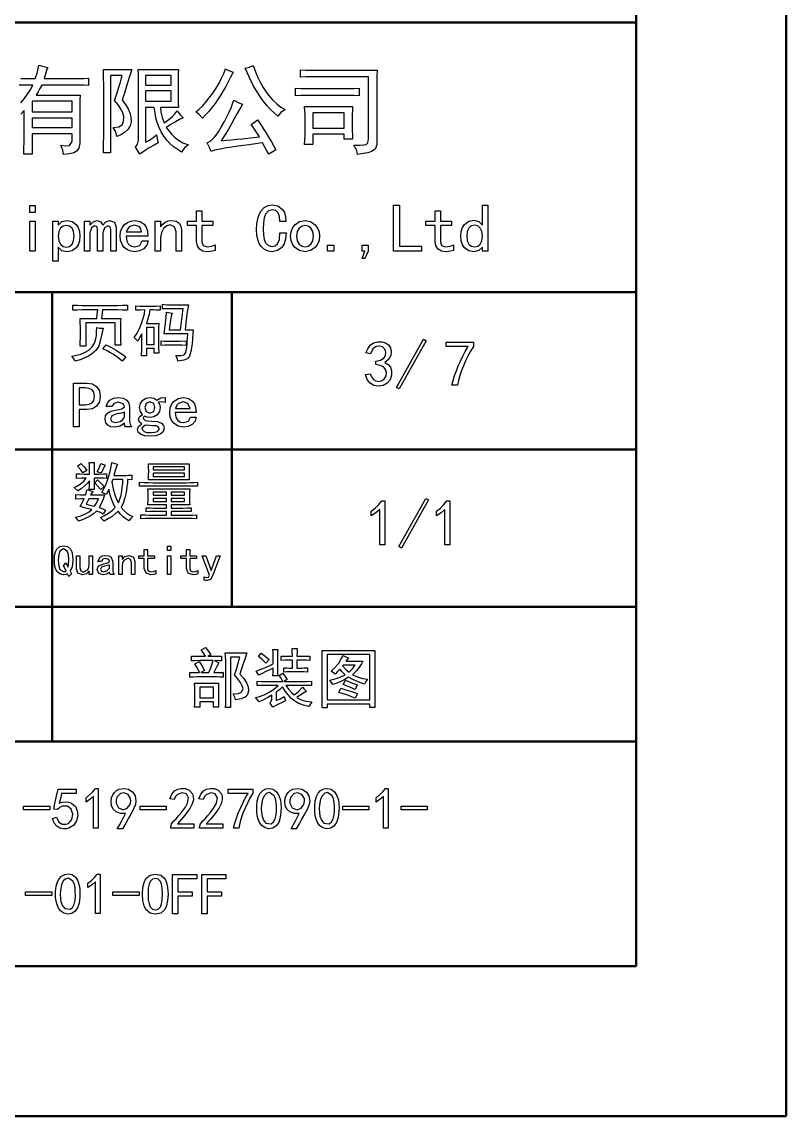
# Model space of a CAD drawing. Extents: x 0 to 1189, y 0 to 841.
# Drawn here: x 1137.9 to 1188.9, y -0.1 to 73 of the extents above; entities that cross this region are included whole.
import ezdxf

# ---------------------------------------------------------------- set-up
doc = ezdxf.new("R2010")
doc.units = 0

msp = doc.modelspace()

# ---------------------------------------------------------------- linework, layer by layer
at = {"color": 7, "lineweight": 50}
for p, q in [((1188.931, -0.097), (1188.931, 840.903)), ((1178.931, 9.903), (1178.931, 830.903)), ((1178.931, 72.903), (908.931, 72.903)), ((1178.931, 72.903), (1178.931, 9.903)), ((1178.931, 54.903), (908.931, 54.903)), ((1139.931, 33.903), (1139.931, 54.903)), ((1151.931, 33.903), (1151.931, 54.903)), ((1100.931, 44.403), (1178.931, 44.403)), ((1178.931, 33.903), (1100.931, 33.903)), ((1139.931, 33.903), (1139.931, 24.903)), ((1178.931, 24.903), (1100.931, 24.903)), ((1178.931, 9.903), (29.931, 9.903)), ((908.931, 9.903), (1178.931, 9.903)), ((1188.931, -0.097), (-0.069, -0.097))]:
    msp.add_line(p, q, dxfattribs=at)
at = {"color": 7, "lineweight": 25}
for points in [[(1137.835, 69.163), (1138.807, 69.163), (1138.923, 69.535), (1139, 69.834), (1139.037, 70.058), (1139.382, 69.969), (1139.65, 69.905), (1139.588, 69.788), (1139.503, 69.541), (1139.395, 69.163), (1141.466, 69.163), (1141.758, 69.166), (1142.057, 69.175), (1142.361, 69.189), (1142.361, 68.703), (1142.065, 68.717), (1141.792, 68.726), (1141.542, 68.729), (1139.241, 68.729), (1139.119, 68.507), (1138.991, 68.285), (1138.858, 68.064), (1141.798, 68.064), (1141.787, 67.752), (1141.779, 67.457), (1141.774, 67.177), (1141.773, 66.913), (1141.773, 64.842), (1141.721, 64.532), (1141.568, 64.318), (1141.38, 64.22), (1141.091, 64.148), (1140.699, 64.101), (1140.641, 64.395), (1140.52, 64.714), (1140.852, 64.682), (1141.082, 64.689), (1141.261, 64.97), (1141.261, 65.481), (1138.602, 65.481), (1138.602, 64.126), (1138.04, 64.126), (1138.054, 64.533), (1138.062, 64.899), (1138.065, 65.226), (1138.065, 67.041), (1137.848, 66.802)], [(1137.851, 67.55), (1138.064, 67.813), (1138.269, 68.097), (1138.465, 68.402), (1138.653, 68.729), (1137.733, 68.729)]]:
    msp.add_lwpolyline(points, dxfattribs=at)
for points in [[(1145.245, 69.777), (1145.099, 69.301), (1144.969, 68.879), (1144.855, 68.511), (1144.756, 68.197), (1144.673, 67.937), (1144.605, 67.731), (1144.834, 67.431), (1145.008, 67.143), (1145.128, 66.869), (1145.194, 66.606), (1145.203, 66.285), (1145.131, 66.004), (1144.976, 65.763), (1144.765, 65.564), (1144.522, 65.41), (1144.248, 65.303), (1144.177, 65.616), (1144.017, 65.891), (1144.395, 65.935), (1144.605, 66.07), (1144.695, 66.303), (1144.708, 66.645), (1144.66, 66.86), (1144.542, 67.108), (1144.353, 67.39), (1144.094, 67.706), (1144.245, 68.141), (1144.372, 68.524), (1144.475, 68.856), (1144.552, 69.138), (1144.605, 69.368), (1143.839, 69.368), (1143.839, 64.203), (1143.353, 64.203), (1143.364, 64.559), (1143.372, 64.913), (1143.377, 65.263), (1143.378, 65.609), (1143.378, 68.601), (1143.377, 68.847), (1143.372, 69.125), (1143.364, 69.435), (1143.353, 69.777)], [(1148.364, 69.777), (1148.353, 69.524), (1148.345, 69.227), (1148.34, 68.885), (1148.339, 68.499), (1148.34, 68.123), (1148.345, 67.789), (1148.353, 67.497), (1148.364, 67.246), (1147.162, 67.246), (1147.191, 66.916), (1147.276, 66.575), (1147.418, 66.223), (1147.722, 66.436), (1147.968, 66.638), (1148.156, 66.832), (1148.287, 67.016), (1148.485, 66.747), (1148.671, 66.555), (1148.428, 66.428), (1148.16, 66.274), (1147.865, 66.095), (1147.546, 65.891), (1147.736, 65.646), (1147.932, 65.425), (1148.134, 65.226), (1148.37, 65.047), (1148.668, 64.885), (1149.029, 64.74), (1148.76, 64.542), (1148.569, 64.254), (1148.279, 64.447), (1148.022, 64.641), (1147.799, 64.837), (1147.61, 65.034), (1147.394, 65.312), (1147.206, 65.619), (1147.047, 65.955), (1146.947, 66.232), (1146.865, 66.539), (1146.8, 66.877), (1146.753, 67.246), (1146.165, 67.246), (1146.165, 64.919), (1146.429, 65.064), (1146.677, 65.226), (1146.907, 65.405), (1146.945, 65.156), (1147.009, 64.868), (1146.744, 64.721), (1146.408, 64.535), (1146.066, 64.331), (1145.782, 64.126), (1145.66, 64.344), (1145.5, 64.587), (1145.628, 64.778), (1145.705, 65.047), (1145.705, 68.652), (1145.703, 68.914), (1145.699, 69.189), (1145.691, 69.477), (1145.679, 69.777)], [(1152.012, 69.598), (1151.849, 69.264), (1151.685, 68.945), (1151.52, 68.639), (1151.353, 68.348), (1151.185, 68.071), (1151.015, 67.808), (1150.809, 67.512), (1150.602, 67.235), (1150.392, 66.98), (1150.18, 66.745), (1149.967, 66.53), (1149.756, 66.773), (1149.532, 66.939), (1149.749, 67.12), (1149.97, 67.336), (1150.195, 67.586), (1150.424, 67.872), (1150.657, 68.192), (1150.879, 68.527), (1151.074, 68.859), (1151.243, 69.186), (1151.385, 69.509), (1151.501, 69.828), (1151.718, 69.707)], [(1153.342, 70.033), (1153.505, 69.616), (1153.673, 69.234), (1153.843, 68.888), (1154.018, 68.578), (1154.196, 68.303), (1154.377, 68.064), (1154.653, 67.754), (1154.93, 67.489), (1155.209, 67.268), (1155.489, 67.092), (1155.189, 66.894), (1155.004, 66.658), (1154.754, 66.876), (1154.518, 67.106), (1154.294, 67.348), (1154.083, 67.601), (1153.885, 67.865), (1153.7, 68.141), (1153.526, 68.423), (1153.364, 68.706), (1153.214, 68.991), (1153.075, 69.277), (1152.947, 69.565), (1152.83, 69.854), (1153.099, 69.924)], [(1161.632, 69.726), (1161.618, 69.365), (1161.609, 69.033), (1161.606, 68.729), (1161.606, 64.74), (1161.507, 64.462), (1161.261, 64.293), (1161.015, 64.22), (1160.704, 64.156), (1160.328, 64.101), (1160.264, 64.369), (1160.072, 64.714), (1160.459, 64.72), (1160.731, 64.737), (1160.89, 64.766), (1161.005, 64.887), (1161.044, 65.149), (1161.044, 69.291), (1157.515, 69.291), (1157.2, 69.288), (1156.868, 69.28), (1156.518, 69.266), (1156.518, 69.751), (1156.865, 69.737), (1157.189, 69.729), (1157.49, 69.726)], [(1147.878, 68.729), (1147.878, 69.368), (1146.165, 69.368), (1146.165, 68.729)], [(1147.878, 67.655), (1147.878, 68.345), (1146.165, 68.345), (1146.165, 67.655)], [(1159.535, 68.499), (1159.782, 68.501), (1160.081, 68.51), (1160.43, 68.524), (1160.43, 68.013), (1160.095, 68.027), (1159.805, 68.035), (1159.561, 68.038), (1157.183, 68.038), (1156.856, 68.035), (1156.524, 68.027), (1156.186, 68.013), (1156.186, 68.524), (1156.524, 68.51), (1156.856, 68.501), (1157.183, 68.499)], [(1141.261, 66.939), (1141.261, 67.655), (1138.602, 67.655), (1138.602, 66.939)], [(1153.776, 65.277), (1153.623, 65.527), (1153.435, 65.8), (1153.214, 66.095), (1153.45, 66.249), (1153.648, 66.402), (1153.837, 66.122), (1154.019, 65.843), (1154.195, 65.565), (1154.364, 65.29), (1154.569, 64.947), (1154.739, 64.653), (1154.876, 64.408), (1154.614, 64.261), (1154.39, 64.126), (1154.276, 64.345), (1154.14, 64.592), (1153.981, 64.868), (1153.512, 64.805), (1153.084, 64.747), (1152.698, 64.694), (1152.353, 64.647), (1152.049, 64.604), (1151.786, 64.567), (1151.565, 64.535), (1151.14, 64.464), (1150.803, 64.388), (1150.555, 64.305), (1150.446, 64.574), (1150.273, 64.868), (1150.523, 65.008), (1150.759, 65.226), (1150.888, 65.389), (1151.044, 65.622), (1151.227, 65.926), (1151.437, 66.3), (1151.605, 66.619), (1151.752, 66.922), (1151.877, 67.208), (1151.981, 67.478), (1152.063, 67.731), (1152.402, 67.546), (1152.651, 67.45), (1152.531, 67.259), (1152.396, 67.033), (1152.245, 66.772), (1152.079, 66.477), (1151.897, 66.146), (1151.677, 65.75), (1151.491, 65.43), (1151.339, 65.187), (1151.219, 65.021), (1151.56, 65.052), (1151.908, 65.084), (1152.265, 65.118), (1152.63, 65.155), (1153.004, 65.193), (1153.386, 65.234)], [(1159.995, 67.297), (1159.981, 67.053), (1159.973, 66.797), (1159.97, 66.53), (1159.97, 65.967), (1159.973, 65.692), (1159.981, 65.41), (1159.995, 65.124), (1159.433, 65.124), (1159.433, 65.456), (1157.336, 65.456), (1157.336, 64.766), (1156.774, 64.766), (1156.802, 65.061), (1156.819, 65.334), (1156.825, 65.584), (1156.825, 66.53), (1156.819, 66.763), (1156.802, 67.018), (1156.774, 67.297)], [(1141.261, 65.891), (1141.261, 66.53), (1138.602, 66.53), (1138.602, 65.891)], [(1159.433, 65.865), (1159.433, 66.888), (1157.336, 66.888), (1157.336, 65.865)], [(1138.806, 60.223), (1138.448, 60.223), (1138.448, 60.688), (1138.806, 60.688)], [(1155.554, 58.863), (1155.514, 58.453), (1155.418, 58.131), (1155.267, 57.896), (1154.972, 57.682), (1154.623, 57.61), (1154.351, 57.649), (1154.106, 57.765), (1153.889, 57.959), (1153.756, 58.16), (1153.661, 58.413), (1153.604, 58.719), (1153.585, 59.078), (1153.603, 59.471), (1153.659, 59.811), (1153.751, 60.098), (1153.88, 60.33), (1154.096, 60.559), (1154.35, 60.696), (1154.641, 60.742), (1155.001, 60.668), (1155.294, 60.447), (1155.436, 60.223), (1155.517, 59.946), (1155.536, 59.615), (1155.142, 59.615), (1155.111, 59.959), (1155.017, 60.205), (1154.86, 60.353), (1154.641, 60.402), (1154.384, 60.328), (1154.185, 60.107), (1154.09, 59.865), (1154.033, 59.534), (1154.015, 59.113), (1154.033, 58.727), (1154.09, 58.425), (1154.185, 58.21), (1154.379, 58.015), (1154.623, 57.95), (1154.811, 57.997), (1154.981, 58.138), (1155.102, 58.413), (1155.142, 58.863)], [(1164.58, 57.646), (1162.719, 57.646), (1162.719, 60.706), (1163.13, 60.706), (1163.13, 57.986), (1164.58, 57.986)], [(1169.021, 57.646), (1168.663, 57.646), (1168.663, 57.914), (1168.413, 57.682), (1168.073, 57.61), (1167.742, 57.675), (1167.464, 57.869), (1167.325, 58.071), (1167.242, 58.331), (1167.214, 58.648), (1167.242, 58.966), (1167.325, 59.229), (1167.464, 59.436), (1167.742, 59.637), (1168.073, 59.704), (1168.413, 59.623), (1168.663, 59.382), (1168.663, 60.706), (1169.021, 60.706)], [(1150.812, 57.699), (1150.606, 57.637), (1150.293, 57.61), (1150.002, 57.655), (1149.774, 57.789), (1149.626, 58.004), (1149.577, 58.29), (1149.577, 59.364), (1148.969, 59.364), (1148.969, 59.65), (1149.577, 59.65), (1149.577, 60.348), (1149.935, 60.348), (1149.935, 59.65), (1150.669, 59.65), (1150.669, 59.364), (1149.935, 59.364), (1149.935, 58.272), (1150.007, 58.031), (1150.275, 57.932), (1150.597, 57.968), (1150.812, 58.057)], [(1166.732, 57.699), (1166.526, 57.637), (1166.213, 57.61), (1165.922, 57.655), (1165.694, 57.789), (1165.546, 58.004), (1165.497, 58.29), (1165.497, 59.364), (1164.888, 59.364), (1164.888, 59.65), (1165.497, 59.65), (1165.497, 60.348), (1165.855, 60.348), (1165.855, 59.65), (1166.589, 59.65), (1166.589, 59.364), (1165.855, 59.364), (1165.855, 58.272), (1165.927, 58.031), (1166.195, 57.932), (1166.517, 57.968), (1166.732, 58.057)], [(1138.806, 57.646), (1138.448, 57.646), (1138.448, 59.65), (1138.806, 59.65)], [(1141.79, 58.648), (1141.762, 58.33), (1141.679, 58.067), (1141.54, 57.861), (1141.262, 57.659), (1140.931, 57.592), (1140.591, 57.673), (1140.341, 57.914), (1140.341, 56.984), (1139.983, 56.984), (1139.983, 59.65), (1140.341, 59.65), (1140.341, 59.382), (1140.591, 59.615), (1140.931, 59.686), (1141.262, 59.621), (1141.54, 59.427), (1141.679, 59.225), (1141.762, 58.965)], [(1141.397, 58.648), (1141.363, 58.95), (1141.262, 59.176), (1141.095, 59.317), (1140.86, 59.364), (1140.661, 59.317), (1140.493, 59.176), (1140.379, 58.95), (1140.341, 58.648), (1140.379, 58.344), (1140.493, 58.111), (1140.661, 57.963), (1140.86, 57.914), (1141.095, 57.963), (1141.262, 58.111), (1141.363, 58.344)], [(1144.203, 57.646), (1143.845, 57.646), (1143.845, 59.095), (1143.809, 59.274), (1143.666, 59.346), (1143.433, 59.212), (1143.326, 58.863), (1143.326, 57.646), (1142.968, 57.646), (1142.968, 59.095), (1142.932, 59.274), (1142.789, 59.346), (1142.556, 59.212), (1142.449, 58.863), (1142.449, 57.646), (1142.091, 57.646), (1142.091, 59.65), (1142.449, 59.65), (1142.449, 59.382), (1142.664, 59.606), (1142.932, 59.686), (1143.174, 59.606), (1143.308, 59.382), (1143.514, 59.606), (1143.773, 59.686), (1144.096, 59.57), (1144.203, 59.239)], [(1146.335, 58.326), (1146.245, 58.035), (1146.049, 57.807), (1145.776, 57.659), (1145.458, 57.61), (1145.188, 57.641), (1144.953, 57.733), (1144.751, 57.887), (1144.597, 58.095), (1144.504, 58.349), (1144.474, 58.648), (1144.504, 58.947), (1144.597, 59.201), (1144.751, 59.409), (1144.953, 59.563), (1145.188, 59.655), (1145.458, 59.686), (1145.8, 59.626), (1146.075, 59.444), (1146.21, 59.249), (1146.29, 58.983), (1146.317, 58.648), (1144.867, 58.648), (1144.91, 58.312), (1145.037, 58.093), (1145.228, 57.972), (1145.458, 57.932), (1145.78, 58.031), (1145.941, 58.326)], [(1145.905, 58.934), (1145.847, 59.147), (1145.744, 59.283), (1145.422, 59.382), (1145.1, 59.283), (1144.975, 59.147), (1144.885, 58.934)], [(1148.569, 57.646), (1148.211, 57.646), (1148.211, 58.934), (1148.103, 59.274), (1147.817, 59.4), (1147.591, 59.339), (1147.378, 59.158), (1147.224, 58.887), (1147.173, 58.559), (1147.173, 57.646), (1146.815, 57.646), (1146.815, 59.65), (1147.173, 59.65), (1147.173, 59.274), (1147.322, 59.449), (1147.486, 59.579), (1147.68, 59.659), (1147.924, 59.686), (1148.206, 59.641), (1148.407, 59.507), (1148.528, 59.306), (1148.569, 59.06)], [(1157.785, 58.648), (1157.753, 58.358), (1157.658, 58.107), (1157.499, 57.896), (1157.186, 57.682), (1156.819, 57.61), (1156.452, 57.682), (1156.139, 57.896), (1155.979, 58.107), (1155.884, 58.358), (1155.852, 58.648), (1155.884, 58.938), (1155.979, 59.189), (1156.139, 59.4), (1156.452, 59.615), (1156.819, 59.686), (1157.186, 59.615), (1157.499, 59.4), (1157.658, 59.189), (1157.753, 58.938)], [(1157.391, 58.648), (1157.347, 58.961), (1157.213, 59.185), (1157.025, 59.319), (1156.819, 59.364), (1156.613, 59.319), (1156.425, 59.185), (1156.291, 58.961), (1156.246, 58.648), (1156.291, 58.335), (1156.425, 58.111), (1156.613, 57.977), (1156.819, 57.932), (1157.025, 57.977), (1157.213, 58.111), (1157.347, 58.335)], [(1168.663, 58.648), (1168.625, 58.952), (1168.511, 59.185), (1168.344, 59.333), (1168.144, 59.382), (1167.91, 59.333), (1167.742, 59.185), (1167.641, 58.952), (1167.607, 58.648), (1167.641, 58.346), (1167.742, 58.12), (1167.91, 57.979), (1168.144, 57.932), (1168.344, 57.979), (1168.511, 58.12), (1168.625, 58.346)], [(1158.738, 57.646), (1158.326, 57.646), (1158.326, 58.04), (1158.738, 58.04)], [(1161.038, 57.646), (1160.805, 57.163), (1160.626, 57.163), (1160.805, 57.646), (1160.626, 57.646), (1160.626, 58.04), (1161.038, 58.04)], [(1148.5, 52.392), (1148.671, 53.806), (1147.886, 53.806), (1147.592, 53.802), (1147.29, 53.789), (1147.29, 54.096), (1147.592, 54.071), (1147.886, 54.062), (1149.028, 54.062), (1148.992, 53.848), (1148.952, 53.574), (1148.908, 53.24), (1148.859, 52.846), (1148.807, 52.392), (1149.352, 52.392), (1149.32, 52.14), (1149.293, 51.761), (1149.271, 51.473), (1149.24, 51.2), (1149.199, 50.943), (1149.107, 50.634), (1148.969, 50.457), (1148.728, 50.365), (1148.33, 50.312), (1148.287, 50.5), (1148.193, 50.687), (1148.556, 50.687), (1148.756, 50.721), (1148.858, 50.872), (1148.926, 51.224), (1148.957, 51.524), (1148.979, 51.822), (1148.994, 52.119), (1147.409, 52.119), (1147.458, 52.492), (1147.503, 52.86), (1147.539, 53.22), (1147.563, 53.568), (1147.938, 53.5), (1147.876, 53.297), (1147.827, 53.031), (1147.786, 52.722), (1147.75, 52.392)], [(1144.291, 54.028), (1144.598, 54.032), (1144.973, 54.045), (1144.973, 53.704), (1144.598, 53.717), (1144.291, 53.721), (1143.303, 53.721), (1143.234, 53.142), (1144.513, 53.142), (1144.5, 52.886), (1144.496, 52.63), (1144.496, 51.931), (1144.5, 51.654), (1144.513, 51.369), (1144.138, 51.369), (1144.138, 52.869), (1142.178, 52.869), (1142.178, 51.301), (1141.803, 51.301), (1141.815, 51.599), (1141.82, 51.88), (1141.82, 52.596), (1141.815, 52.877), (1141.803, 53.142), (1142.911, 53.142), (1142.945, 53.423), (1142.979, 53.721), (1141.922, 53.721), (1141.607, 53.717), (1141.308, 53.704), (1141.308, 54.045), (1141.649, 54.032), (1141.922, 54.028)], [(1146.625, 53.977), (1146.872, 53.981), (1147.136, 53.994), (1147.136, 53.704), (1146.885, 53.717), (1146.71, 53.721), (1146.455, 53.721), (1146.4, 53.439), (1146.326, 53.138), (1146.233, 52.818), (1147.051, 52.818), (1147.038, 52.545), (1147.034, 52.306), (1147.034, 51.488), (1147.038, 51.215), (1147.051, 50.84), (1146.744, 50.84), (1146.744, 51.147), (1146.233, 51.147), (1146.233, 50.653), (1145.909, 50.653), (1145.922, 51.037), (1145.926, 51.335), (1145.926, 52.136), (1145.798, 51.902), (1145.653, 51.642), (1145.415, 51.88), (1145.606, 52.167), (1145.771, 52.483), (1145.909, 52.826), (1146.017, 53.164), (1146.091, 53.463), (1146.131, 53.721), (1145.824, 53.717), (1145.517, 53.704), (1145.517, 53.994), (1145.803, 53.981), (1146.046, 53.977)], [(1143.337, 52.494), (1143.262, 52.225), (1143.209, 51.931), (1143.147, 51.627), (1143.047, 51.326), (1142.866, 51.037), (1142.561, 50.764), (1142.356, 50.635), (1142.107, 50.514), (1141.815, 50.401), (1141.479, 50.295), (1141.376, 50.457), (1141.24, 50.636), (1141.57, 50.7), (1141.854, 50.78), (1142.092, 50.875), (1142.382, 51.045), (1142.604, 51.25), (1142.759, 51.497), (1142.851, 51.795), (1142.884, 52.022), (1142.904, 52.272), (1142.911, 52.545), (1143.111, 52.507)], [(1146.744, 51.42), (1146.744, 52.545), (1146.233, 52.545), (1146.233, 51.42)], [(1143.541, 51.386), (1143.848, 51.226), (1144.155, 51.054), (1144.369, 50.924), (1144.602, 50.773), (1144.854, 50.602), (1144.734, 50.461), (1144.615, 50.312), (1144.317, 50.546), (1144.036, 50.738), (1143.835, 50.858), (1143.596, 50.988), (1143.32, 51.13)], [(1148.227, 51.642), (1148.492, 51.646), (1148.875, 51.659), (1148.875, 51.352), (1148.585, 51.361), (1148.33, 51.367), (1148.108, 51.369), (1147.665, 51.369), (1147.456, 51.365), (1147.205, 51.352), (1147.205, 51.659), (1147.413, 51.646), (1147.665, 51.642)], [(1160.851, 49.403), (1161.157, 49.454), (1161.247, 49.252), (1161.379, 49.087), (1161.552, 48.981), (1161.763, 48.951), (1161.969, 49.002), (1162.129, 49.139), (1162.227, 49.33), (1162.248, 49.548), (1162.195, 49.752), (1162.069, 49.906), (1161.858, 50.014), (1161.549, 50.085), (1161.549, 50.306), (1161.858, 50.37), (1162.069, 50.494), (1162.187, 50.671), (1162.214, 50.894), (1162.15, 51.107), (1161.993, 51.252), (1161.782, 51.314), (1161.558, 51.278), (1161.351, 51.116), (1161.192, 50.801), (1160.885, 50.852), (1161.006, 51.133), (1161.166, 51.363), (1161.377, 51.525), (1161.652, 51.602), (1161.939, 51.6), (1162.189, 51.525), (1162.385, 51.384), (1162.513, 51.184), (1162.566, 50.943), (1162.538, 50.681), (1162.406, 50.426), (1162.146, 50.204), (1162.357, 50.076), (1162.513, 49.897), (1162.598, 49.661), (1162.598, 49.36), (1162.502, 49.06), (1162.299, 48.823), (1162.027, 48.672), (1161.72, 48.627), (1161.417, 48.683), (1161.157, 48.832), (1160.961, 49.073)], [(1164.904, 51.67), (1163.097, 48.448), (1162.927, 48.551), (1164.734, 51.772)], [(1166.622, 48.697), (1166.706, 49.021), (1166.804, 49.344), (1166.917, 49.667), (1167.044, 49.989), (1167.185, 50.31), (1167.341, 50.631), (1167.511, 50.951), (1167.696, 51.271), (1166.23, 51.271), (1166.23, 51.578), (1168.053, 51.578), (1168.053, 51.288), (1167.862, 50.965), (1167.687, 50.641), (1167.529, 50.317), (1167.389, 49.993), (1167.265, 49.669), (1167.159, 49.345), (1167.069, 49.021), (1166.997, 48.697)], [(1143.143, 47.953), (1143.084, 47.587), (1142.905, 47.306), (1142.619, 47.127), (1142.24, 47.067), (1141.746, 47.067), (1141.746, 45.925), (1141.354, 45.925), (1141.354, 48.84), (1142.24, 48.84), (1142.619, 48.78), (1142.905, 48.601), (1143.084, 48.32)], [(1142.751, 47.953), (1142.713, 48.226), (1142.598, 48.397), (1142.406, 48.486), (1142.138, 48.516), (1141.746, 48.516), (1141.746, 47.391), (1142.138, 47.391), (1142.406, 47.421), (1142.598, 47.51), (1142.713, 47.681)], [(1145.234, 45.925), (1144.825, 45.925), (1144.774, 46.019), (1144.757, 46.164), (1144.467, 45.959), (1144.109, 45.891), (1143.858, 45.925), (1143.649, 46.027), (1143.509, 46.193), (1143.462, 46.419), (1143.504, 46.649), (1143.632, 46.828), (1143.849, 46.956), (1144.161, 47.033), (1144.384, 47.071), (1144.578, 47.118), (1144.757, 47.255), (1144.68, 47.459), (1144.348, 47.561), (1144.05, 47.485), (1143.922, 47.272), (1143.547, 47.272), (1143.626, 47.517), (1143.794, 47.706), (1144.039, 47.828), (1144.348, 47.868), (1144.676, 47.826), (1144.911, 47.698), (1145.051, 47.493), (1145.098, 47.22), (1145.098, 46.283), (1145.132, 46.095)], [(1147.481, 47.544), (1147.251, 47.587), (1147.021, 47.561), (1147.106, 47.434), (1147.14, 47.203), (1147.091, 46.939), (1146.944, 46.726), (1146.725, 46.586), (1146.458, 46.539), (1146.279, 46.564), (1146.1, 46.624), (1146.032, 46.556), (1146.015, 46.47), (1146.134, 46.343), (1146.301, 46.311), (1146.561, 46.3), (1146.976, 46.266), (1147.234, 46.164), (1147.368, 46.01), (1147.413, 45.823), (1147.347, 45.586), (1147.149, 45.422), (1146.861, 45.326), (1146.526, 45.294), (1146.126, 45.324), (1145.845, 45.414), (1145.678, 45.554), (1145.623, 45.738), (1145.708, 45.942), (1145.93, 46.113), (1145.768, 46.24), (1145.708, 46.436), (1145.785, 46.615), (1145.964, 46.743), (1145.828, 46.948), (1145.776, 47.203), (1145.826, 47.468), (1145.973, 47.681), (1146.192, 47.821), (1146.458, 47.868), (1146.723, 47.826), (1146.919, 47.698), (1147.191, 47.843), (1147.481, 47.868)], [(1146.799, 47.203), (1146.714, 47.476), (1146.458, 47.578), (1146.203, 47.476), (1146.117, 47.203), (1146.203, 46.931), (1146.458, 46.828), (1146.714, 46.931)], [(1149.555, 46.573), (1149.47, 46.296), (1149.282, 46.078), (1149.022, 45.938), (1148.72, 45.891), (1148.347, 45.957), (1148.047, 46.155), (1147.9, 46.353), (1147.812, 46.595), (1147.782, 46.88), (1147.812, 47.165), (1147.9, 47.406), (1148.047, 47.604), (1148.347, 47.802), (1148.72, 47.868), (1149.046, 47.811), (1149.308, 47.638), (1149.436, 47.452), (1149.513, 47.199), (1149.538, 46.88), (1148.157, 46.88), (1148.198, 46.56), (1148.319, 46.351), (1148.5, 46.236), (1148.72, 46.198), (1149.027, 46.291), (1149.18, 46.573)], [(1149.146, 47.152), (1148.993, 47.485), (1148.686, 47.578), (1148.379, 47.485), (1148.26, 47.355), (1148.174, 47.152)], [(1144.757, 46.556), (1144.757, 46.897), (1144.561, 46.837), (1144.246, 46.777), (1143.913, 46.658), (1143.837, 46.453), (1143.913, 46.274), (1144.144, 46.198), (1144.476, 46.283), (1144.636, 46.394)], [(1147.089, 45.789), (1147.012, 45.925), (1146.878, 45.976), (1146.629, 45.993), (1146.441, 46.002), (1146.169, 46.027), (1145.981, 45.908), (1145.93, 45.772), (1146.066, 45.601), (1146.254, 45.55), (1146.544, 45.533), (1146.793, 45.552), (1146.961, 45.61)], [(1142.426, 42.764), (1142.424, 43.033), (1142.418, 43.294), (1142.409, 43.548), (1142.749, 43.548), (1142.74, 43.302), (1142.734, 43.041), (1142.732, 42.764), (1143.081, 42.766), (1143.354, 42.772), (1143.551, 42.781), (1143.551, 42.474), (1143.354, 42.484), (1143.081, 42.49), (1142.732, 42.491), (1142.734, 42.187), (1142.74, 41.931), (1142.749, 41.724), (1142.409, 41.724), (1142.421, 41.993), (1142.426, 42.321), (1142.302, 42.165), (1142.102, 41.972), (1141.872, 41.782), (1141.659, 41.639), (1141.403, 41.861), (1141.582, 41.946), (1141.812, 42.099), (1142.038, 42.291), (1142.204, 42.491), (1141.872, 42.487), (1141.556, 42.474), (1141.556, 42.781), (1141.782, 42.772), (1142.071, 42.766)], [(1141.846, 43.48), (1142.063, 43.241), (1142.238, 43.003), (1141.982, 42.849), (1141.833, 43.08), (1141.624, 43.293)], [(1143.482, 43.361), (1143.346, 43.105), (1143.21, 42.815), (1142.937, 42.918), (1143.069, 43.169), (1143.193, 43.48)], [(1144.301, 43.429), (1144.215, 43.199), (1144.151, 42.996), (1144.062, 42.679), (1144.846, 42.679), (1145.034, 42.683), (1145.255, 42.696), (1145.255, 42.389), (1144.965, 42.406), (1144.955, 42.189), (1144.924, 41.902), (1144.872, 41.545), (1144.793, 41.171), (1144.682, 40.833), (1144.539, 40.531), (1144.72, 40.337), (1144.923, 40.165), (1145.129, 40.026), (1145.323, 39.935), (1145.153, 39.785), (1145.051, 39.645), (1144.854, 39.773), (1144.676, 39.918), (1144.505, 40.088), (1144.335, 40.293), (1144.141, 40.103), (1143.934, 39.943), (1143.693, 39.792), (1143.397, 39.628), (1143.159, 39.866), (1143.423, 39.99), (1143.704, 40.156), (1143.96, 40.344), (1144.147, 40.531), (1144.03, 40.778), (1143.917, 41.043), (1143.813, 41.358), (1143.721, 41.759), (1143.653, 41.601), (1143.551, 41.401), (1143.261, 41.537), (1143.391, 41.781), (1143.508, 42.035), (1143.612, 42.301), (1143.704, 42.577), (1143.804, 42.935), (1143.878, 43.259), (1143.926, 43.548), (1144.122, 43.476)], [(1149.087, 43.446), (1149.074, 43.199), (1149.07, 42.969), (1149.074, 42.713), (1149.087, 42.389), (1146.36, 42.389), (1146.372, 42.713), (1146.377, 42.969), (1146.372, 43.199), (1146.36, 43.446)], [(1148.763, 43.037), (1148.763, 43.241), (1146.683, 43.241), (1146.683, 43.037)], [(1142.971, 42.372), (1143.188, 42.151), (1143.397, 41.929), (1143.176, 41.724), (1142.958, 41.984), (1142.784, 42.185)], [(1143.926, 42.236), (1144.01, 41.771), (1144.109, 41.384), (1144.223, 41.072), (1144.352, 40.838), (1144.453, 41.1), (1144.53, 41.365), (1144.582, 41.631), (1144.617, 41.895), (1144.642, 42.153), (1144.659, 42.406), (1143.994, 42.406)], [(1148.763, 42.594), (1148.763, 42.815), (1146.683, 42.815), (1146.683, 42.594)], [(1142.647, 41.605), (1142.494, 41.384), (1143.431, 41.384), (1143.346, 41.099), (1143.227, 40.815), (1143.073, 40.531), (1143.316, 40.433), (1143.499, 40.344), (1143.346, 40.088), (1143.154, 40.19), (1142.886, 40.293), (1142.684, 40.11), (1142.421, 39.939), (1142.096, 39.778), (1141.71, 39.628), (1141.488, 39.884), (1141.857, 39.986), (1142.161, 40.105), (1142.402, 40.241), (1142.579, 40.395), (1142.28, 40.471), (1142.018, 40.539), (1141.795, 40.599), (1141.914, 40.804), (1142.068, 41.111), (1141.842, 41.107), (1141.505, 41.094), (1141.505, 41.401), (1141.833, 41.388), (1142.17, 41.384), (1142.272, 41.724), (1142.46, 41.66)], [(1148.882, 42.185), (1149.148, 42.196), (1149.398, 42.207), (1149.632, 42.219), (1149.632, 41.946), (1149.279, 41.959), (1148.899, 41.963), (1146.667, 41.963), (1146.362, 41.961), (1146.06, 41.955), (1145.763, 41.946), (1145.763, 42.219), (1146.06, 42.207), (1146.362, 42.196), (1146.667, 42.185)], [(1149.121, 41.776), (1149.108, 41.537), (1149.104, 41.23), (1149.108, 40.94), (1149.121, 40.719), (1147.877, 40.719), (1147.877, 40.497), (1148.661, 40.497), (1148.942, 40.501), (1149.206, 40.514), (1149.206, 40.259), (1148.951, 40.271), (1148.661, 40.276), (1147.877, 40.276), (1147.877, 40.02), (1149.036, 40.02), (1149.308, 40.024), (1149.581, 40.037), (1149.581, 39.781), (1149.308, 39.794), (1149.036, 39.798), (1146.411, 39.798), (1146.147, 39.794), (1145.865, 39.781), (1145.865, 40.037), (1146.155, 40.033), (1146.411, 40.02), (1147.57, 40.02), (1147.57, 40.276), (1146.718, 40.276), (1146.462, 40.267), (1146.206, 40.241), (1146.206, 40.514), (1146.47, 40.501), (1146.718, 40.497), (1147.57, 40.497), (1147.57, 40.719), (1146.326, 40.719), (1146.338, 41.004), (1146.343, 41.281), (1146.338, 41.541), (1146.326, 41.776)], [(1142.204, 40.753), (1142.447, 40.693), (1142.766, 40.616), (1142.899, 40.825), (1143.022, 41.111), (1142.391, 41.111), (1142.302, 40.936)], [(1147.57, 41.349), (1147.57, 41.554), (1146.667, 41.554), (1146.667, 41.349)], [(1147.57, 40.94), (1147.57, 41.128), (1146.667, 41.128), (1146.667, 40.94)], [(1148.78, 41.349), (1148.78, 41.554), (1147.877, 41.554), (1147.877, 41.349)], [(1148.78, 40.94), (1148.78, 41.128), (1147.877, 41.128), (1147.877, 40.94)], [(1161.801, 40.394), (1161.55, 40.177), (1161.239, 39.968), (1161.239, 40.292), (1161.506, 40.497), (1161.739, 40.724), (1161.938, 40.974), (1162.142, 40.974), (1162.142, 38.042), (1161.801, 38.042)], [(1165.06, 41.042), (1163.254, 37.821), (1163.083, 37.923), (1164.89, 41.144)], [(1166.146, 40.394), (1165.895, 40.177), (1165.583, 39.968), (1165.583, 40.292), (1165.85, 40.497), (1166.083, 40.724), (1166.282, 40.974), (1166.487, 40.974), (1166.487, 38.042), (1166.146, 38.042)], [(1141.31, 37.015), (1141.3, 36.77), (1141.271, 36.566), (1141.144, 36.273), (1141.232, 36.107), (1141.055, 35.918), (1140.955, 36.107), (1140.844, 36.057), (1140.7, 36.04), (1140.443, 36.097), (1140.246, 36.267), (1140.154, 36.451), (1140.099, 36.701), (1140.08, 37.015), (1140.099, 37.329), (1140.154, 37.576), (1140.246, 37.757), (1140.443, 37.924), (1140.7, 37.979), (1140.957, 37.924), (1141.149, 37.757), (1141.238, 37.576), (1141.292, 37.329)], [(1141.044, 37.015), (1141.019, 37.4), (1140.944, 37.624), (1140.7, 37.769), (1140.451, 37.624), (1140.372, 37.4), (1140.346, 37.015), (1140.372, 36.629), (1140.451, 36.4), (1140.7, 36.251), (1140.8, 36.267), (1140.867, 36.306), (1140.689, 36.649), (1140.844, 36.838), (1141, 36.539), (1141.033, 36.738)], [(1142.636, 36.062), (1142.414, 36.062), (1142.414, 36.295), (1142.22, 36.107), (1141.949, 36.04), (1141.65, 36.151), (1141.55, 36.428), (1141.55, 37.303), (1141.772, 37.303), (1141.772, 36.505), (1141.838, 36.295), (1142.015, 36.217), (1142.287, 36.367), (1142.382, 36.535), (1142.414, 36.738), (1142.414, 37.303), (1142.636, 37.303)], [(1144.08, 36.062), (1143.814, 36.062), (1143.781, 36.123), (1143.77, 36.217), (1143.582, 36.084), (1143.349, 36.04), (1143.05, 36.129), (1142.928, 36.384), (1143.039, 36.649), (1143.382, 36.782), (1143.654, 36.838), (1143.77, 36.926), (1143.72, 37.059), (1143.504, 37.126), (1143.31, 37.076), (1143.227, 36.938), (1142.983, 36.938), (1143.144, 37.22), (1143.303, 37.299), (1143.504, 37.325), (1143.717, 37.298), (1143.87, 37.215), (1143.992, 36.904), (1143.992, 36.295), (1144.014, 36.173)], [(1145.463, 36.062), (1145.241, 36.062), (1145.241, 36.86), (1145.175, 37.071), (1144.998, 37.148), (1144.726, 36.998), (1144.63, 36.831), (1144.599, 36.627), (1144.599, 36.062), (1144.377, 36.062), (1144.377, 37.303), (1144.599, 37.303), (1144.599, 37.071), (1144.793, 37.259), (1145.064, 37.325), (1145.363, 37.215), (1145.463, 36.938)], [(1146.852, 36.096), (1146.724, 36.057), (1146.531, 36.04), (1146.209, 36.151), (1146.087, 36.461), (1146.087, 37.126), (1145.711, 37.126), (1145.711, 37.303), (1146.087, 37.303), (1146.087, 37.735), (1146.309, 37.735), (1146.309, 37.303), (1146.763, 37.303), (1146.763, 37.126), (1146.309, 37.126), (1146.309, 36.45), (1146.353, 36.3), (1146.519, 36.24), (1146.719, 36.262), (1146.852, 36.317)], [(1147.848, 37.658), (1147.626, 37.658), (1147.626, 37.946), (1147.848, 37.946)], [(1147.848, 36.062), (1147.626, 36.062), (1147.626, 37.303), (1147.848, 37.303)], [(1149.662, 36.096), (1149.535, 36.057), (1149.341, 36.04), (1149.02, 36.151), (1148.898, 36.461), (1148.898, 37.126), (1148.521, 37.126), (1148.521, 37.303), (1148.898, 37.303), (1148.898, 37.735), (1149.12, 37.735), (1149.12, 37.303), (1149.574, 37.303), (1149.574, 37.126), (1149.12, 37.126), (1149.12, 36.45), (1149.164, 36.3), (1149.33, 36.24), (1149.53, 36.262), (1149.662, 36.317)], [(1151.146, 37.303), (1150.637, 35.963), (1150.504, 35.73), (1150.282, 35.652), (1150.177, 35.658), (1150.083, 35.686), (1150.083, 35.907), (1150.171, 35.874), (1150.249, 35.863), (1150.371, 35.891), (1150.437, 36.018), (1149.95, 37.303), (1150.193, 37.303), (1150.548, 36.328), (1150.559, 36.328), (1150.902, 37.303)], [(1143.77, 36.472), (1143.77, 36.694), (1143.642, 36.655), (1143.438, 36.616), (1143.221, 36.539), (1143.172, 36.406), (1143.221, 36.289), (1143.371, 36.24), (1143.587, 36.295)], [(1150.163, 31.196), (1150.389, 30.902), (1150.521, 30.702), (1150.333, 30.6), (1150.752, 30.602), (1151.053, 30.607), (1151.237, 30.617), (1151.237, 30.293), (1151.062, 30.297), (1150.776, 30.31), (1151.066, 30.174), (1150.921, 29.914), (1150.725, 29.509), (1151.088, 29.513), (1151.356, 29.526), (1151.356, 29.202), (1151.134, 29.215), (1150.913, 29.219), (1149.634, 29.219), (1149.353, 29.215), (1149.123, 29.202), (1149.123, 29.526), (1149.345, 29.513), (1149.771, 29.509), (1149.634, 29.803), (1149.464, 30.106), (1149.754, 30.259), (1149.928, 29.99), (1150.112, 29.662), (1149.856, 29.509), (1150.401, 29.509), (1150.53, 29.833), (1150.621, 30.1), (1150.674, 30.31), (1150.265, 30.31), (1149.803, 30.308), (1149.462, 30.303), (1149.242, 30.293), (1149.242, 30.617), (1149.436, 30.607), (1149.742, 30.602), (1150.163, 30.6), (1150.026, 30.843), (1149.89, 31.026)], [(1152.464, 29.407), (1152.73, 29.111), (1152.916, 28.836), (1153.02, 28.569), (1153.044, 28.299), (1152.977, 28.058), (1152.813, 27.881), (1152.547, 27.76), (1152.174, 27.685), (1152.119, 27.881), (1152.021, 28.094), (1152.36, 28.118), (1152.558, 28.188), (1152.677, 28.435), (1152.628, 28.618), (1152.498, 28.861), (1152.315, 29.121), (1152.106, 29.356), (1152.18, 29.544), (1152.264, 29.803), (1152.359, 30.132), (1152.464, 30.532), (1151.85, 30.532), (1151.85, 27.174), (1151.509, 27.174), (1151.519, 27.424), (1151.525, 27.696), (1151.526, 27.992), (1151.526, 30.071), (1151.523, 30.321), (1151.511, 30.571), (1151.492, 30.821), (1152.924, 30.821), (1152.793, 30.401), (1152.673, 30.025), (1152.563, 29.693)], [(1153.549, 29.611), (1153.869, 29.733), (1154.18, 29.858), (1154.461, 29.98), (1154.692, 30.088), (1154.692, 30.583), (1154.687, 30.83), (1154.674, 31.06), (1154.998, 31.06), (1154.985, 30.847), (1154.981, 30.583), (1154.981, 29.782), (1154.985, 29.547), (1154.998, 29.287), (1154.674, 29.287), (1154.687, 29.56), (1154.692, 29.799), (1154.459, 29.701), (1154.206, 29.577), (1153.956, 29.449), (1153.737, 29.338)], [(1154.197, 30.14), (1153.963, 30.378), (1153.703, 30.583), (1153.89, 30.804), (1154.15, 30.613), (1154.419, 30.378)], [(1155.97, 30.6), (1155.966, 30.873), (1155.953, 31.111), (1156.294, 31.111), (1156.281, 30.932), (1156.277, 30.6), (1156.72, 30.6), (1156.899, 30.604), (1157.129, 30.617), (1157.129, 30.327), (1156.899, 30.34), (1156.72, 30.344), (1156.277, 30.344), (1156.277, 29.816), (1156.601, 29.816), (1156.754, 29.82), (1156.976, 29.833), (1156.976, 29.543), (1156.754, 29.556), (1156.601, 29.56), (1155.817, 29.56), (1155.608, 29.556), (1155.39, 29.543), (1155.39, 29.833), (1155.574, 29.82), (1155.782, 29.816), (1155.97, 29.816), (1155.97, 30.344), (1155.731, 30.344), (1155.493, 30.34), (1155.22, 30.327), (1155.22, 30.617), (1155.493, 30.604), (1155.731, 30.6)], [(1161.482, 30.992), (1161.472, 30.698), (1161.467, 30.386), (1161.465, 30.054), (1161.465, 28.231), (1161.467, 27.88), (1161.472, 27.534), (1161.482, 27.191), (1161.141, 27.191), (1161.141, 27.412), (1158.294, 27.412), (1158.294, 27.157), (1157.953, 27.157), (1157.963, 27.513), (1157.969, 27.876), (1157.97, 28.248), (1157.97, 30.054), (1157.969, 30.378), (1157.963, 30.691), (1157.953, 30.992)], [(1161.141, 27.702), (1161.141, 30.719), (1158.294, 30.719), (1158.294, 27.702)], [(1159.726, 30.498), (1159.539, 30.276), (1160.681, 30.276), (1160.591, 30.106), (1160.459, 29.901), (1160.263, 29.658), (1159.982, 29.373), (1160.321, 29.225), (1160.656, 29.123), (1160.987, 29.066), (1160.877, 28.908), (1160.783, 28.742), (1160.48, 28.841), (1160.203, 28.951), (1159.952, 29.071), (1159.726, 29.202), (1159.475, 29.051), (1159.215, 28.921), (1158.946, 28.812), (1158.669, 28.725), (1158.482, 29.015), (1158.836, 29.092), (1159.171, 29.212), (1159.487, 29.373), (1159.283, 29.577), (1159.146, 29.748), (1158.989, 29.577), (1158.823, 29.407), (1158.567, 29.611), (1158.835, 29.865), (1159.061, 30.148), (1159.236, 30.423), (1159.351, 30.651), (1159.53, 30.57)], [(1159.317, 29.952), (1159.556, 29.705), (1159.76, 29.543), (1159.973, 29.743), (1160.169, 30.003), (1159.351, 30.003)], [(1154.487, 27.481), (1154.606, 27.719), (1154.606, 28.009), (1154.322, 27.846), (1154.038, 27.698), (1153.754, 27.566), (1153.498, 27.838), (1153.771, 27.913), (1154.078, 28.035), (1154.38, 28.184), (1154.64, 28.341), (1154.853, 28.501), (1155.015, 28.657), (1154.18, 28.657), (1153.903, 28.652), (1153.618, 28.64), (1153.618, 28.946), (1153.903, 28.921), (1154.18, 28.912), (1155.339, 28.912), (1155.224, 29.134), (1155.083, 29.321), (1155.339, 29.475), (1155.497, 29.258), (1155.629, 29.049), (1155.407, 28.912), (1156.669, 28.912), (1156.942, 28.917), (1157.248, 28.929), (1157.248, 28.64), (1156.95, 28.652), (1156.669, 28.657), (1155.544, 28.657), (1155.741, 28.382), (1155.922, 28.172), (1156.089, 28.026), (1156.253, 28.147), (1156.405, 28.273), (1156.652, 28.537), (1156.78, 28.38), (1156.924, 28.248), (1156.775, 28.179), (1156.553, 28.043), (1156.26, 27.838), (1156.419, 27.755), (1156.626, 27.677), (1156.901, 27.611), (1157.265, 27.566), (1157.078, 27.242), (1156.714, 27.336), (1156.405, 27.446), (1156.132, 27.596), (1155.876, 27.804), (1155.703, 27.994), (1155.512, 28.244), (1155.305, 28.554), (1155.126, 28.388), (1154.896, 28.196), (1154.896, 27.651), (1155.164, 27.766), (1155.424, 27.907), (1155.51, 27.634), (1155.239, 27.5), (1155.041, 27.404), (1154.868, 27.316), (1154.674, 27.208)], [(1151.049, 28.81), (1151.04, 28.549), (1151.034, 28.287), (1151.032, 28.026), (1151.034, 27.761), (1151.04, 27.488), (1151.049, 27.208), (1150.708, 27.208), (1150.708, 27.549), (1149.788, 27.549), (1149.788, 27.208), (1149.447, 27.208), (1149.456, 27.45), (1149.462, 27.7), (1149.464, 27.958), (1149.462, 28.234), (1149.456, 28.518), (1149.447, 28.81)], [(1150.708, 27.821), (1150.708, 28.537), (1149.788, 28.537), (1149.788, 27.821)], [(1159.521, 28.998), (1159.866, 28.857), (1160.128, 28.755), (1160.306, 28.691), (1160.152, 28.384), (1159.807, 28.543), (1159.546, 28.657), (1159.368, 28.725)], [(1159.198, 28.469), (1159.549, 28.363), (1159.854, 28.265), (1160.112, 28.175), (1160.323, 28.094), (1160.152, 27.804), (1159.823, 27.936), (1159.534, 28.043), (1159.286, 28.124), (1159.078, 28.179)], [(1140.234, 19.852), (1140.38, 19.53), (1140.603, 19.392), (1140.838, 19.382), (1141.024, 19.445), (1141.255, 19.706), (1141.316, 20.067), (1141.208, 20.404), (1140.955, 20.588), (1140.61, 20.588), (1140.436, 20.512), (1140.296, 20.374), (1140.035, 20.404), (1140.065, 20.521), (1140.123, 20.78), (1140.21, 21.181), (1140.326, 21.724), (1141.538, 21.724), (1141.538, 21.447), (1140.557, 21.447), (1140.48, 21.075), (1140.403, 20.788), (1140.626, 20.866), (1140.833, 20.887), (1141.028, 20.861), (1141.216, 20.795), (1141.485, 20.565), (1141.607, 20.274), (1141.638, 19.959), (1141.569, 19.614), (1141.385, 19.323), (1141.086, 19.139), (1140.896, 19.091), (1140.679, 19.085), (1140.455, 19.135), (1140.242, 19.254), (1140.068, 19.461), (1139.958, 19.775)], [(1142.701, 21.248), (1142.475, 21.052), (1142.195, 20.864), (1142.195, 21.156), (1142.435, 21.34), (1142.645, 21.545), (1142.824, 21.77), (1143.008, 21.77), (1143.008, 19.131), (1142.701, 19.131)], [(1144.284, 19.085), (1144.445, 19.362), (1144.591, 19.626), (1144.722, 19.876), (1144.837, 20.113), (1144.486, 20.107), (1144.2, 20.212), (1143.997, 20.402), (1143.893, 20.65), (1143.868, 20.912), (1143.901, 21.148), (1143.979, 21.352), (1144.093, 21.516), (1144.236, 21.641), (1144.407, 21.724), (1144.737, 21.785), (1145.036, 21.724), (1145.312, 21.539), (1145.481, 21.286), (1145.527, 20.949), (1145.489, 20.713), (1145.374, 20.42), (1145.294, 20.263), (1145.18, 20.051), (1145.029, 19.784), (1144.843, 19.462), (1144.622, 19.085)], [(1144.2, 20.803), (1144.369, 20.473), (1144.683, 20.358), (1144.952, 20.45), (1145.143, 20.711), (1145.182, 20.924), (1145.174, 21.102), (1145.013, 21.371), (1144.729, 21.478), (1144.491, 21.432), (1144.261, 21.187), (1144.204, 20.999)], [(1147.851, 19.192), (1147.912, 19.411), (1148.066, 19.607), (1148.21, 19.752), (1148.379, 19.944), (1148.572, 20.182), (1148.825, 20.529), (1148.971, 20.788), (1149.04, 21.156), (1148.894, 21.409), (1148.61, 21.493), (1148.303, 21.371), (1148.175, 21.236), (1148.081, 21.049), (1147.789, 21.095), (1147.929, 21.399), (1148.104, 21.609), (1148.313, 21.733), (1148.557, 21.785), (1148.833, 21.777), (1149.086, 21.67), (1149.301, 21.417), (1149.358, 21.231), (1149.362, 21.01), (1149.291, 20.749), (1149.124, 20.443), (1148.992, 20.254), (1148.81, 20.019), (1148.578, 19.736), (1148.296, 19.407), (1149.4, 19.407), (1149.4, 19.131), (1147.851, 19.131)], [(1149.781, 19.192), (1149.842, 19.411), (1149.995, 19.607), (1150.14, 19.752), (1150.309, 19.944), (1150.502, 20.182), (1150.755, 20.529), (1150.901, 20.788), (1150.97, 21.156), (1150.824, 21.409), (1150.54, 21.493), (1150.233, 21.371), (1150.105, 21.236), (1150.011, 21.049), (1149.719, 21.095), (1149.859, 21.399), (1150.034, 21.609), (1150.243, 21.733), (1150.486, 21.785), (1150.763, 21.777), (1151.016, 21.67), (1151.23, 21.417), (1151.288, 21.231), (1151.292, 21.01), (1151.221, 20.749), (1151.054, 20.443), (1150.922, 20.254), (1150.74, 20.019), (1150.507, 19.736), (1150.226, 19.407), (1151.33, 19.407), (1151.33, 19.131), (1149.781, 19.131)], [(1152.048, 19.131), (1152.135, 19.464), (1152.24, 19.796), (1152.361, 20.127), (1152.499, 20.458), (1152.654, 20.789), (1152.826, 21.118), (1153.015, 21.447), (1151.695, 21.447), (1151.695, 21.724), (1153.337, 21.724), (1153.337, 21.463), (1153.141, 21.13), (1152.965, 20.797), (1152.809, 20.463), (1152.673, 20.13), (1152.557, 19.797), (1152.461, 19.464), (1152.386, 19.131)], [(1153.593, 20.596), (1153.629, 20.96), (1153.708, 21.24), (1153.828, 21.457), (1153.991, 21.632), (1154.197, 21.747), (1154.444, 21.785), (1154.695, 21.729), (1154.912, 21.562), (1155.077, 21.311), (1155.173, 21.003), (1155.204, 20.766), (1155.217, 20.508), (1155.211, 20.228), (1155.161, 19.831), (1155.058, 19.514), (1154.895, 19.281), (1154.667, 19.131), (1154.406, 19.083), (1154.145, 19.154), (1153.922, 19.305), (1153.777, 19.499), (1153.685, 19.72), (1153.623, 19.952), (1153.593, 20.232)], [(1153.915, 20.688), (1153.898, 20.417), (1153.908, 20.166), (1153.945, 19.936), (1154.047, 19.654), (1154.199, 19.468), (1154.559, 19.415), (1154.718, 19.541), (1154.828, 19.752), (1154.891, 20.017), (1154.912, 20.305), (1154.906, 20.59), (1154.889, 20.849), (1154.843, 21.083), (1154.751, 21.294), (1154.444, 21.501), (1154.264, 21.457), (1154.107, 21.309), (1153.986, 21.054)], [(1155.882, 19.085), (1156.043, 19.362), (1156.189, 19.626), (1156.319, 19.876), (1156.434, 20.113), (1156.083, 20.107), (1155.798, 20.212), (1155.594, 20.402), (1155.491, 20.65), (1155.466, 20.912), (1155.499, 21.148), (1155.577, 21.352), (1155.69, 21.516), (1155.834, 21.641), (1156.005, 21.724), (1156.335, 21.785), (1156.634, 21.724), (1156.91, 21.539), (1157.079, 21.286), (1157.125, 20.949), (1157.086, 20.713), (1156.971, 20.42), (1156.892, 20.263), (1156.777, 20.051), (1156.627, 19.784), (1156.441, 19.462), (1156.22, 19.085)], [(1155.797, 20.803), (1155.966, 20.473), (1156.281, 20.358), (1156.549, 20.45), (1156.741, 20.711), (1156.78, 20.924), (1156.772, 21.102), (1156.611, 21.371), (1156.327, 21.478), (1156.089, 21.432), (1155.859, 21.187), (1155.802, 20.999)], [(1157.459, 20.596), (1157.496, 20.96), (1157.574, 21.24), (1157.695, 21.457), (1157.858, 21.632), (1158.063, 21.747), (1158.311, 21.785), (1158.562, 21.729), (1158.778, 21.562), (1158.943, 21.311), (1159.039, 21.003), (1159.071, 20.766), (1159.084, 20.508), (1159.078, 20.228), (1159.028, 19.831), (1158.924, 19.514), (1158.761, 19.281), (1158.533, 19.131), (1158.272, 19.083), (1158.011, 19.154), (1157.789, 19.305), (1157.643, 19.499), (1157.551, 19.72), (1157.49, 19.952), (1157.459, 20.232)], [(1157.781, 20.688), (1157.764, 20.417), (1157.775, 20.166), (1157.812, 19.936), (1157.914, 19.654), (1158.065, 19.468), (1158.426, 19.415), (1158.585, 19.541), (1158.694, 19.752), (1158.757, 20.017), (1158.778, 20.305), (1158.773, 20.59), (1158.755, 20.849), (1158.709, 21.083), (1158.617, 21.294), (1158.311, 21.501), (1158.13, 21.457), (1157.973, 21.309), (1157.852, 21.054)], [(1162.06, 21.248), (1161.834, 21.052), (1161.554, 20.864), (1161.554, 21.156), (1161.794, 21.34), (1162.004, 21.545), (1162.183, 21.77), (1162.367, 21.77), (1162.367, 19.131), (1162.06, 19.131)], [(1139.779, 20.343), (1138.03, 20.343), (1138.03, 20.588), (1139.779, 20.588)], [(1147.549, 20.343), (1145.8, 20.343), (1145.8, 20.588), (1147.549, 20.588)], [(1161.083, 20.343), (1159.334, 20.343), (1159.334, 20.588), (1161.083, 20.588)], [(1164.978, 20.343), (1163.229, 20.343), (1163.229, 20.588), (1164.978, 20.588)], [(1140.166, 14.891), (1140.203, 15.255), (1140.281, 15.535), (1140.402, 15.752), (1140.565, 15.926), (1140.77, 16.042), (1141.018, 16.08), (1141.269, 16.024), (1141.486, 15.857), (1141.651, 15.606), (1141.746, 15.297), (1141.778, 15.061), (1141.791, 14.803), (1141.785, 14.523), (1141.735, 14.126), (1141.631, 13.809), (1141.468, 13.575), (1141.24, 13.426), (1140.979, 13.378), (1140.719, 13.449), (1140.496, 13.6), (1140.35, 13.794), (1140.258, 14.015), (1140.197, 14.247), (1140.166, 14.527)], [(1140.489, 14.983), (1140.471, 14.712), (1140.482, 14.461), (1140.519, 14.231), (1140.621, 13.949), (1140.772, 13.763), (1141.133, 13.71), (1141.292, 13.836), (1141.401, 14.047), (1141.465, 14.312), (1141.486, 14.599), (1141.48, 14.885), (1141.463, 15.144), (1141.417, 15.378), (1141.325, 15.589), (1141.018, 15.796), (1140.838, 15.752), (1140.68, 15.604), (1140.559, 15.349)], [(1142.824, 15.543), (1142.598, 15.347), (1142.318, 15.159), (1142.318, 15.451), (1142.558, 15.635), (1142.768, 15.84), (1142.947, 16.065), (1143.131, 16.065), (1143.131, 13.426), (1142.824, 13.426)], [(1147.67, 14.73), (1147.645, 14.294), (1147.571, 13.949), (1147.447, 13.694), (1147.181, 13.458), (1146.826, 13.38), (1146.469, 13.458), (1146.197, 13.694), (1146.069, 13.949), (1145.993, 14.294), (1145.967, 14.73), (1145.993, 15.165), (1146.069, 15.507), (1146.197, 15.758), (1146.469, 15.988), (1146.826, 16.065), (1147.181, 15.988), (1147.447, 15.758), (1147.571, 15.507), (1147.645, 15.165)], [(1147.302, 14.73), (1147.286, 15.11), (1147.24, 15.391), (1147.164, 15.574), (1147.01, 15.723), (1146.826, 15.773), (1146.64, 15.723), (1146.481, 15.574), (1146.4, 15.391), (1146.351, 15.11), (1146.335, 14.73), (1146.351, 14.349), (1146.4, 14.065), (1146.481, 13.878), (1146.64, 13.723), (1146.826, 13.671), (1147.01, 13.723), (1147.164, 13.878), (1147.24, 14.065), (1147.286, 14.349)], [(1149.583, 15.742), (1148.325, 15.742), (1148.325, 14.883), (1149.276, 14.883), (1149.276, 14.592), (1148.325, 14.592), (1148.325, 13.411), (1147.972, 13.411), (1147.972, 16.034), (1149.583, 16.034)], [(1151.535, 15.742), (1150.277, 15.742), (1150.277, 14.883), (1151.228, 14.883), (1151.228, 14.592), (1150.277, 14.592), (1150.277, 13.411), (1149.924, 13.411), (1149.924, 16.034), (1151.535, 16.034)], [(1139.91, 14.638), (1138.162, 14.638), (1138.162, 14.883), (1139.91, 14.883)], [(1145.742, 14.638), (1143.993, 14.638), (1143.993, 14.883), (1145.742, 14.883)]]:
    msp.add_lwpolyline(points, close=True, dxfattribs=at)

doc.saveas('drawing.dxf')
